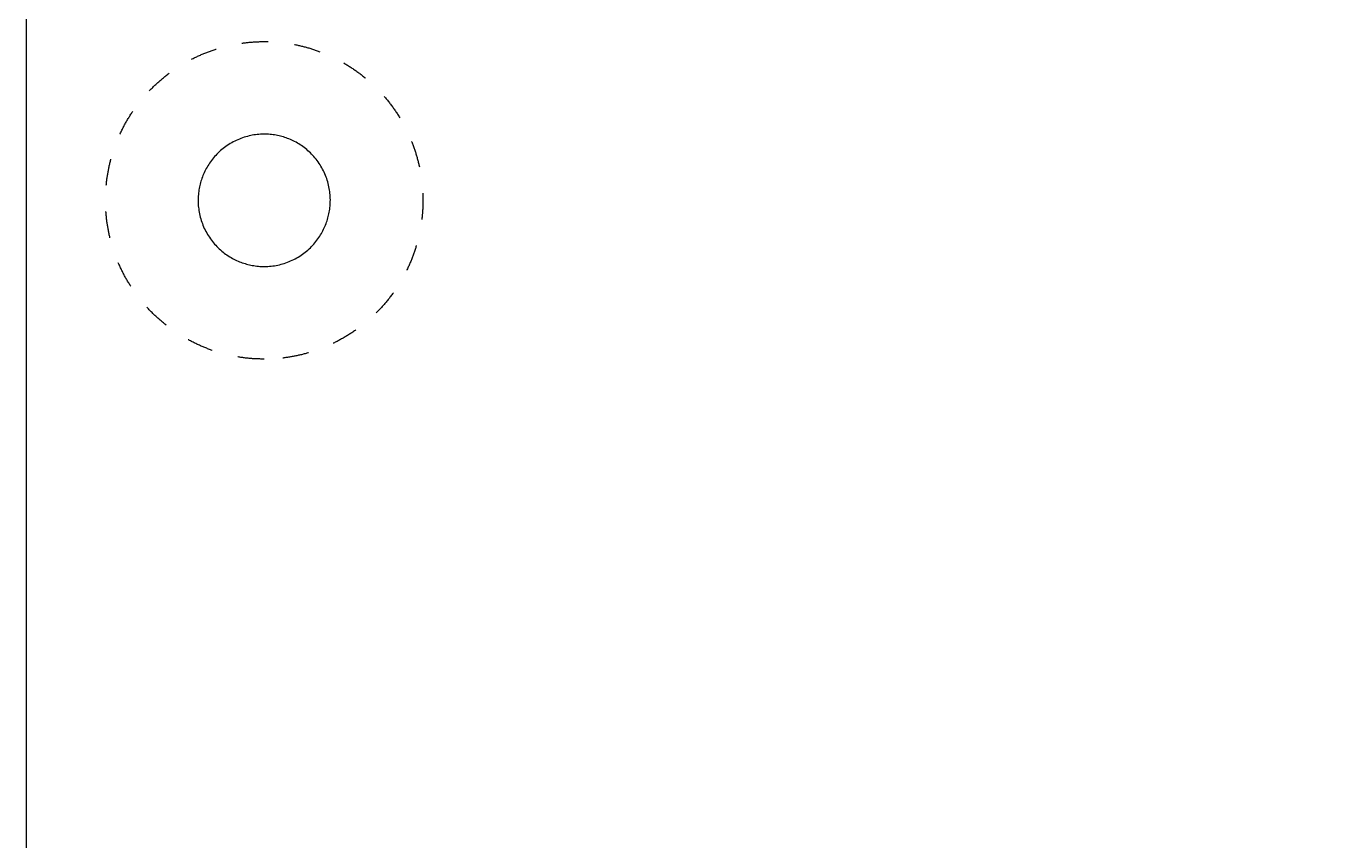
# Model space of a CAD drawing. Header units: millimetres. Extents: x 66 to 134, y -64 to 64.
# Drawn here: x 66.5 to 91.24, y 31.83 to 47.22 of the extents above; entities that cross this region are included whole.
import ezdxf

# ---------------------------------------------------------------- set-up
doc = ezdxf.new("R2010")
doc.units = ezdxf.units.MM
doc.header["$LTSCALE"] = 0.1
doc.linetypes.add('Dashed', pattern=[10, 5, -5])
doc.layers.add('dxf_release_for_jordan$PCB_v1_240711$back', color=18, linetype='Continuous', true_color=0x000000)

msp = doc.modelspace()

# ---------------------------------------------------------------- linework, layer by layer
at = {"layer": 'dxf_release_for_jordan$PCB_v1_240711$back', "color": 96, "true_color": 0x007f00}
msp.add_lwpolyline([(66.5, 60.93), (66.5, -32.448), (92, -32.448), (92, -44.448), (108, -44.448), (108, -32.448), (133.5, -32.448), (133.5, 60.93)], close=True, dxfattribs=at)
at = {"layer": 'dxf_release_for_jordan$PCB_v1_240711$back', "color": 1, "linetype": 'Dashed', "true_color": 0xff0000}
msp.add_rational_spline([(71, 40.93), (74, 40.93), (74, 43.93), (74, 46.93), (71, 46.93), (68, 46.93), (68, 43.93), (68, 40.93), (71, 40.93)], [1, 0.707106781187, 1, 0.707106781187, 1, 0.707106781187, 1, 0.707106781187, 1], degree=2, knots=[0, 0, 0, 5.497787, 5.497787, 10.995574, 10.995574, 16.493361, 16.493361, 21.991149, 21.991149, 21.991149], dxfattribs=at)
at = {"layer": 'dxf_release_for_jordan$PCB_v1_240711$back', "color": 96, "true_color": 0x007f00}
msp.add_rational_spline([(69.796, 44.265), (70.13, 45.469), (71.335, 45.135), (72.539, 44.8), (72.204, 43.596), (71.87, 42.391), (70.665, 42.726), (69.461, 43.06), (69.796, 44.265)], [1, 0.707106781187, 1, 0.707106781187, 1, 0.707106781187, 1, 0.707106781187, 1], degree=2, knots=[0, 0, 0, 1.963495, 1.963495, 3.926991, 3.926991, 5.890486, 5.890486, 7.853982, 7.853982, 7.853982], dxfattribs=at)

doc.saveas('drawing.dxf')
